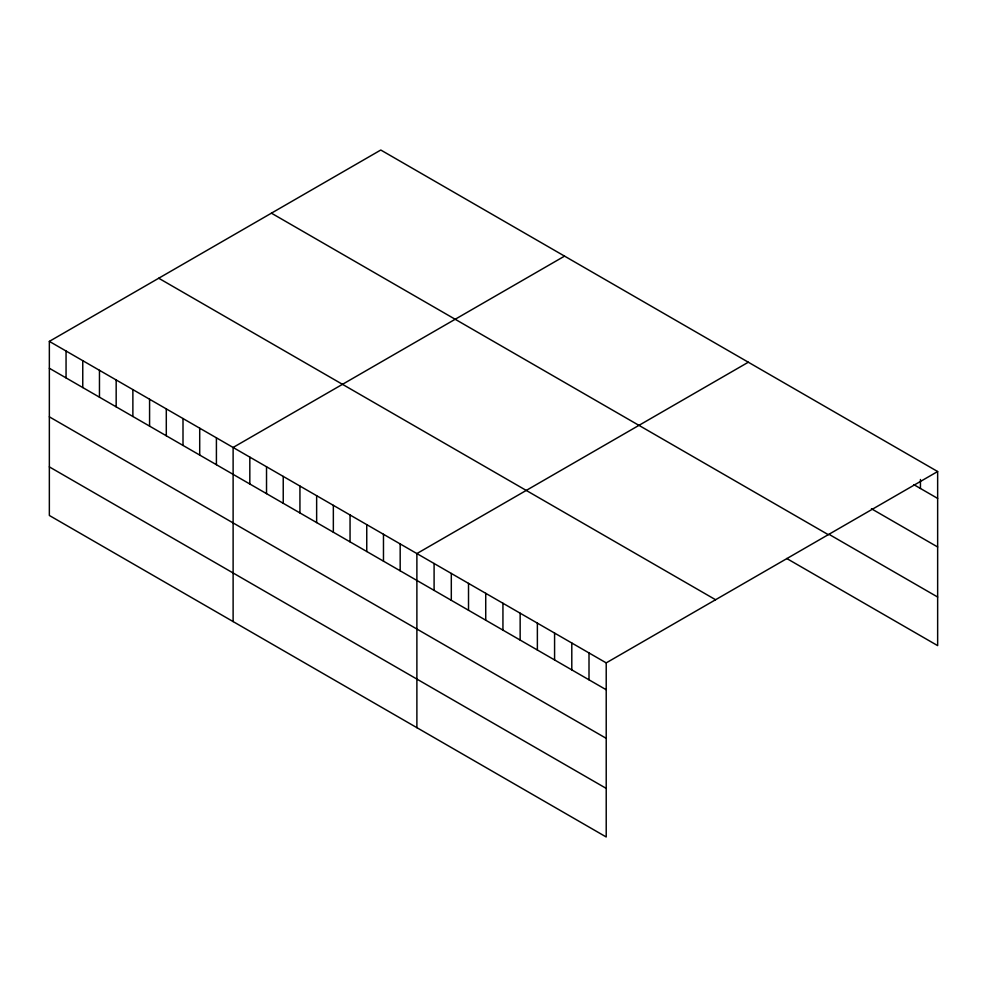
<?xml version="1.0" encoding="UTF-8"?>
<svg xmlns="http://www.w3.org/2000/svg" width="987" height="987" viewBox="0 0 987 987"><rect width="100%" height="100%" fill="white"/><g stroke="black" fill="none" stroke-linecap="round" stroke-linejoin="round"><path stroke-width="1.48" d="M49.35 341.379L606.215 662.882L606.215 836.976L49.35 515.473L49.35 341.379L380.785 150.024L937.65 471.527L937.65 645.621L786.713 558.482M564.552 256.126L233.117 447.469L233.117 621.563M748.319 362.217L416.884 553.571L416.884 727.666M606.215 662.882L937.65 471.527M913.814 484.642L937.65 498.41M871.447 508.761L937.65 546.983M829.08 534.362L937.65 597.036M271.413 213.167L828.278 534.67M158.722 278.235L715.587 599.738M49.35 368.262L606.215 689.753M49.35 416.835L606.215 738.338M49.35 466.888L606.215 788.391M920.439 479.509L920.439 488.466M589.005 652.95L589.005 679.821M571.794 643.006L571.794 669.889M554.583 633.074L554.583 659.945M537.372 623.13L537.372 650.014M520.149 613.198L520.149 640.069M502.938 603.254L502.938 630.138M485.727 593.323L485.727 620.194M468.517 583.379L468.517 610.262M451.306 573.447L451.306 600.318M434.095 563.503L434.095 590.386M400.179 543.923L400.179 570.807M383.474 534.275L383.474 561.159M366.757 524.64L366.757 551.511M350.052 514.992L350.052 541.863M333.347 505.344L333.347 532.227M316.642 495.696L316.642 522.579M299.937 486.06L299.937 512.932M283.232 476.413L283.232 503.284M266.527 466.765L266.527 493.648M249.822 457.117L249.822 484M216.412 437.833L216.412 464.704M199.707 428.185L199.707 455.056M183.002 418.537L183.002 445.421M166.297 408.889L166.297 435.773M149.58 399.254L149.58 426.125M132.875 389.606L132.875 416.477M116.17 379.958L116.17 406.841M99.465 370.31L99.465 397.193M82.76 360.674L82.76 387.546M66.055 351.027L66.055 377.898"/></g></svg>
